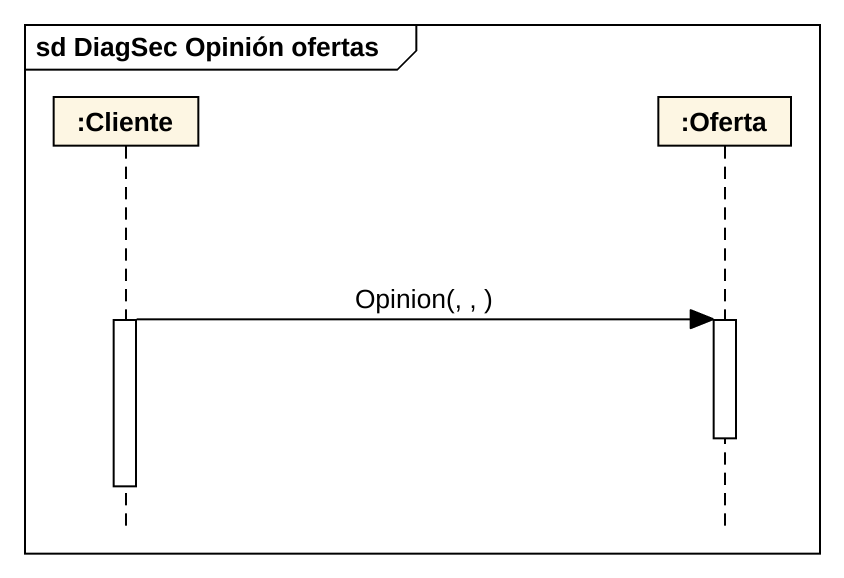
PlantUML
@startuml
mainframe sd DiagSec Opinión ofertas
hide footbox
participant ":Cliente" as Cliente
participant ":Oferta" as Oferta

activate Cliente
Cliente -> Oferta : Opinion(, , )
activate Oferta
deactivate Oferta
deactivate Cliente
@enduml
